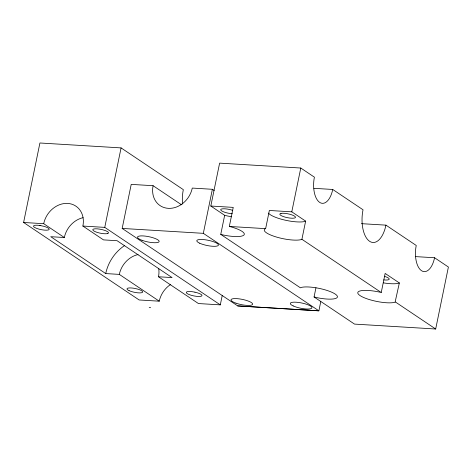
<?xml version="1.0" encoding="UTF-8"?>
<svg xmlns="http://www.w3.org/2000/svg" width="472" height="472" viewBox="0 0 472 472"><rect width="100%" height="100%" fill="white"/><g stroke="black" fill="none" stroke-linecap="round" stroke-linejoin="round"><path stroke-width="0.71" d="M170.41 284.628A22.567 18.851 -56.2 0 0 159.253 301.183L139.146 299.968L23.6 222.477L39.913 142.992L121.074 147.901L183.325 189.65A25.075 12.384 -86.5 0 0 182.522 204.004M222.212 295.572L220.306 304.871L104.76 227.38L121.074 147.901M320.771 301.608L318.877 310.824L237.717 305.921L122.171 228.43L131.216 184.381L153.087 185.702L181.531 204.783M237.717 305.921L318.877 310.824L203.332 233.333L212.376 189.29L192.269 188.074A22.567 18.851 -56.2 0 1 168.274 208.341A22.567 18.851 -56.2 0 1 153.087 185.702M231.652 216.742A20.06 4.856 11.6 0 1 227.793 216.058L224.66 215.32L210.813 206.034L219.622 163.129L300.782 168.032L314.405 177.171A20.06 9.912 -86.5 0 0 319.656 202.382A20.06 9.912 -86.5 0 0 332.736 189.461L363.033 209.78A25.075 12.384 -86.5 0 0 369.594 241.298A25.075 12.384 -86.5 0 0 385.943 225.144L416.239 245.464A20.06 9.912 -86.5 0 0 421.49 270.68A20.06 9.912 -86.5 0 0 434.57 257.753L448.4 267.034L435.68 329.008L354.519 324.099L314.063 296.971L315.951 287.79M314.063 296.971L318.352 297.926A19.677 4.761 11.6 0 0 334.754 293.767A19.677 4.761 11.6 0 0 301.331 287.413L300.404 287.814L220.748 234.389L224.66 215.32M220.748 234.389L223.881 235.127A20.06 4.856 11.6 0 0 244.042 234.908A20.06 4.856 11.6 0 0 230.483 226.731L229.321 226.454L233.239 207.385L210.813 206.034M265.636 228.649L269.365 210.477L291.79 211.834L305.638 221.12L301.909 239.292L300.575 239.758A20.06 4.856 11.6 0 1 275.701 236.82A20.06 4.856 11.6 0 1 265.14 228.826L265.636 228.649L229.321 226.454M291.79 211.834L300.782 168.032M381.24 292.498L385.152 273.43L399.347 282.946L395.093 302.204A20.06 4.856 11.6 0 1 370.331 299.862A20.06 4.856 11.6 0 1 358.531 291.596A20.06 4.856 11.6 0 1 381.24 292.498L301.909 239.292M399.347 282.946L399.011 283.135A20.06 4.856 11.6 0 1 383.394 282.864M305.638 221.12L304.31 221.592A20.06 4.856 11.6 0 1 284.333 219.976A20.06 4.856 11.6 0 1 268.474 213.137M313.974 188.328L332.736 189.461M361.428 223.663L385.943 225.144M23.6 222.477L43.707 223.693L64.328 237.516A22.567 18.851 -56.2 0 1 83.101 217.675M43.707 223.693A22.567 18.851 -56.2 0 1 67.703 203.42A22.567 18.851 -56.2 0 1 82.889 226.058L104.76 227.38M122.171 228.43L203.332 233.333M39.613 225.439L43.684 226.265A8.024 1.941 11.6 0 1 48.87 229.74L48.008 230.047A8.024 1.941 11.6 0 1 34.922 227.61A8.024 1.941 11.6 0 1 39.613 225.439L40.828 225.645M415.702 256.615L434.57 257.753M64.328 237.516L50.746 236.696L105.728 273.571L119.31 274.391L159.253 301.183M158.68 268.462A22.567 18.851 -56.2 0 1 158.486 276.763L172.068 277.583L117.085 240.708L103.504 239.888L82.889 226.058M220.306 304.871L198.435 303.549L158.486 276.763M149.229 307.567L150.597 307.65M395.436 302.015L435.68 329.008M212.376 189.29L214.211 190.517M105.728 273.571A38.22 31.919 -56.2 0 1 124.62 245.534M119.31 274.391A22.567 18.851 -56.2 0 1 138.084 254.55M232.23 213.722A8.024 1.941 11.6 0 1 230.301 213.527L228.253 213.179A8.024 1.941 11.6 0 1 221.598 210.842L220.884 210.217A8.024 1.941 11.6 0 1 224.017 208.772A8.024 1.941 11.6 0 1 232.761 210.394M384.326 276.291A8.024 1.941 11.6 0 1 389.211 279.141A8.024 1.941 11.6 0 1 383.748 279.896M281.011 213.403L280.15 213.704A8.024 1.941 11.6 0 0 285.33 217.185L287.359 217.663A8.024 1.941 11.6 0 0 295.047 216.477A8.024 1.941 11.6 0 0 282.321 213.255L281.011 213.403M107.291 233.628L105.982 233.77A8.024 1.941 11.6 0 1 94.86 231.516A8.024 1.941 11.6 0 1 95.291 228.802A8.024 1.941 11.6 0 1 106.418 231.056L107.604 231.711A8.024 1.941 11.6 0 1 107.291 233.628M194.954 292.18L192.9 291.796A8.024 1.941 11.6 0 0 188.021 294.062L189.514 294.705A8.024 1.941 11.6 0 0 201.485 296.115A8.024 1.941 11.6 0 0 194.954 292.18M129.068 290.64A8.024 1.941 11.6 0 0 142.367 292.445A8.024 1.941 11.6 0 0 133.11 288.144A8.024 1.941 11.6 0 0 129.068 290.64M199.685 243.21A11.033 2.667 11.6 0 0 217.97 245.694A11.033 2.667 11.6 0 0 205.243 239.776A11.033 2.667 11.6 0 0 199.685 243.21M141.989 240.289A11.033 2.667 11.6 0 0 159.111 241.67A11.033 2.667 11.6 0 0 143.936 235.976A11.033 2.667 11.6 0 0 141.989 240.289M293.183 305.915A11.033 2.667 11.6 0 0 311.467 308.393A11.033 2.667 11.6 0 0 298.741 302.481A11.033 2.667 11.6 0 0 293.183 305.915M235.97 303.171A11.033 2.667 11.6 0 0 252.65 304.233A11.033 2.667 11.6 0 0 236.903 298.64A11.033 2.667 11.6 0 0 235.97 303.171"/></g></svg>
